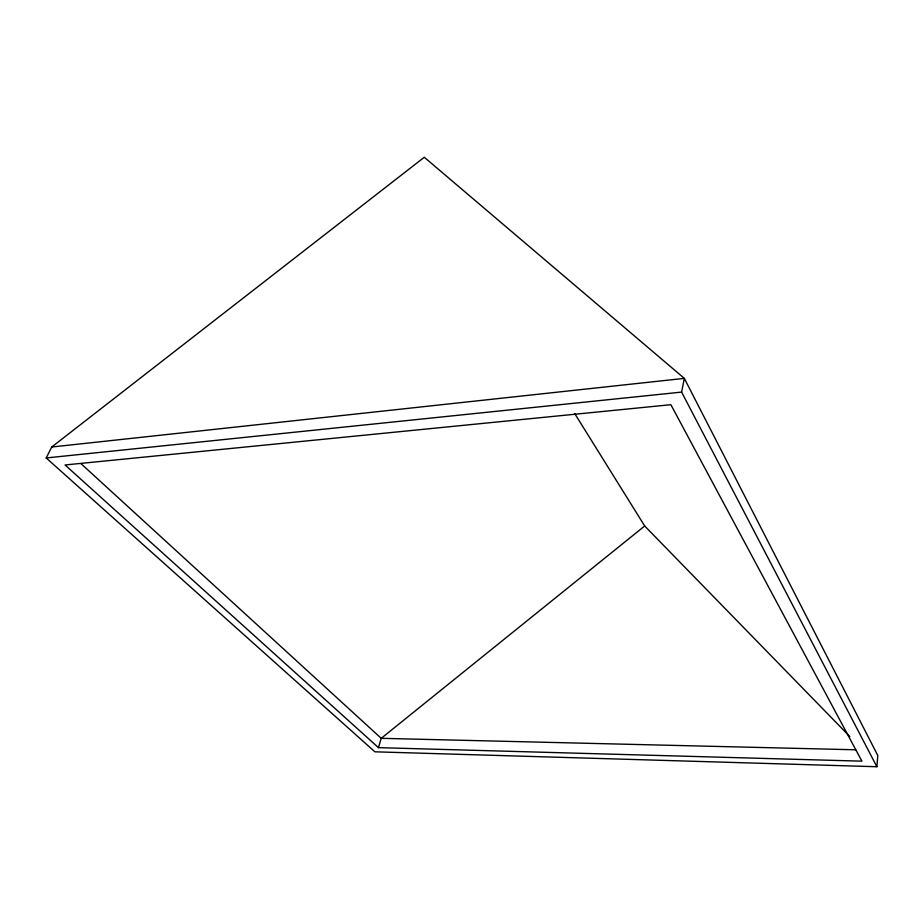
<?xml version="1.0" encoding="UTF-8"?>
<svg xmlns="http://www.w3.org/2000/svg" width="924" height="924" viewBox="0 0 924 924"><rect width="100%" height="100%" fill="white"/><g stroke="black" fill="none" stroke-linecap="round" stroke-linejoin="round"><path stroke-width="1.39" d="M876.876 766.735L877.8 755.532L684.326 378.378L424.289 157.265L51.721 447.02L46.2 457.958L374.901 751.813L876.876 766.735L681.612 392.099L684.326 378.378L51.721 447.02M378.459 747.643L65.061 464.968L670.87 404.7L861.919 761.168L378.459 747.643L381.231 738.322L644.686 525.987L574.67 413.513M46.2 457.958L681.612 392.099M855.705 749.791L381.231 738.322L81.104 463.756M644.686 525.987L849.837 736.555"/></g></svg>
